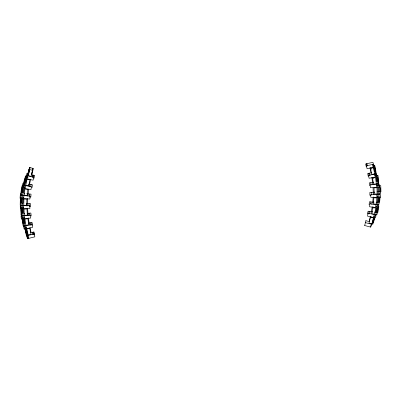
<?xml version="1.0" encoding="UTF-8"?>
<svg xmlns="http://www.w3.org/2000/svg" width="401" height="401" viewBox="0 0 401 401"><rect width="100%" height="100%" fill="white"/><g stroke="black" fill="none" stroke-linecap="round" stroke-linejoin="round"><path stroke-width="0.6" d="M20.321 198.986L20.195 205.197L26.757 205.337L26.887 199.122L23.905 199.061L23.779 205.272M20.626 203.222L20.757 197.006M21.083 205.217L21.208 199.006M21.834 197.031L21.704 203.242L22.897 203.267M22.316 205.242L22.446 199.031L23.639 199.056M23.068 203.272L23.198 197.056M27.674 198.395L27.569 203.362L26.376 203.337M371.757 194.716L371.832 192.335M373.476 194.771L373.547 192.385M377.04 194.48L376.95 197.462L370.74 197.272L370.83 194.29L380.429 194.58L380.338 197.563L377.541 197.477M378.785 197.518L378.875 194.535M379.687 194.956L379.722 193.763M20.672 195.197L20.797 193.412M20.952 198.405L21.163 195.432M22.421 195.518L22.215 198.495L23.453 198.58M23.91 195.623L23.704 198.595L29.9 199.031L30.11 196.059L20.261 195.367L20.05 198.34L21.288 198.43M27.925 196.305L28.095 193.924M29.318 196.4L29.484 194.019M373.216 196.906L372.78 201.858L373.968 201.964M376.328 204.164L376.87 197.974L373.897 197.713L373.356 203.903L378.96 204.395L379.501 198.204M377.752 204.289L378.293 198.099M379.105 196.174L378.564 202.365L377.376 202.259M379.612 202.455L380.103 196.886M21.413 188.605L20.677 194.776L27.148 195.548L27.89 189.377L24.927 189.026L24.19 195.192M21.298 192.846L22.035 186.676L24.276 186.946M21.549 194.876L22.286 188.711M22.351 192.971L23.093 186.801M22.757 195.021L23.494 188.851M28.656 189.347L28.14 193.663L26.952 193.523M369.08 204.69L369.476 201.733L374.018 202.345M370.659 203.698L370.895 201.924M371.857 204.46L372.173 202.094M376.088 204.625L375.692 207.583L369.532 206.756L369.928 203.798L378.609 204.966L378.213 207.918M377.055 207.763L377.451 204.811M378.013 205.287L378.173 204.104M21.774 188.054L22.261 185.112L31.484 186.645L30.997 189.588L23.609 188.36L24.095 185.417M22.536 185.563L22.927 183.207L24.155 183.412M22.541 188.179L23.027 185.242M24.867 188.57L25.353 185.628M28.762 185.989L29.057 184.224M29.594 186.731L29.985 184.38M30.772 186.931L31.163 184.575M31.985 187.733L32.471 184.791L28.757 184.174M372.258 206.69L371.376 211.583L372.549 211.793M373.361 208.154L373.582 206.931M374.629 214.189L375.732 208.074L372.795 207.548L371.692 213.658L376.98 214.615L378.083 208.5L376.91 208.284M375.637 212.35L376.734 206.234L375.562 206.024M375.902 214.42L377.005 208.304M377.927 206.45L376.825 212.565L374.459 212.139M377.762 212.736L378.865 206.62M24.571 178.681L23.318 184.766L28.702 185.874L29.955 179.788L27.032 179.187L25.779 185.272M23.99 182.876L25.243 176.791L28.085 177.377M23.93 184.891L25.178 178.806M24.727 183.026L25.98 176.941M24.777 185.067L26.03 178.981M25.664 183.222L26.917 177.137M29.629 184.034L30.631 179.167M367.431 214.094L368.078 211.182L372.509 212.164M368.619 213.748L369.136 211.417M369.567 213.959L370.083 211.628M373.602 217.497L374.248 214.585M374.619 217.723L375.266 214.811M375.506 215.883L375.892 214.134M25.619 177.217L26.03 175.478L33.794 177.307L33.108 180.209L27.062 178.786L27.744 175.884M25.99 176.485L26.677 173.583L27.885 173.869M25.769 178.48L26.456 175.578M26.361 178.62L27.047 175.718M32.311 176.756L32.722 175.011M32.687 177.458L33.238 175.137M33.343 177.613L33.89 175.292M33.935 178.365L34.616 175.463L31.423 174.706M369.191 221.192L370.399 216.37M370.659 217.718L370.96 216.51M371.882 223.918L373.391 217.888L370.499 217.167L368.99 223.192L372.88 224.169L374.389 218.139M372.644 222.059L374.153 216.029M372.424 224.054L373.933 218.024M373.151 222.184L374.359 217.362M373.547 222.284L374.755 217.462M28.947 169.382L27.413 175.402L31.143 176.355L32.681 170.335L29.794 169.598L28.255 175.618M27.995 173.498L29.534 167.478L33.353 168.455L31.819 174.475M27.624 175.458L29.158 169.438M28.25 173.563L29.784 167.543M27.91 175.528L29.448 169.508M28.571 173.648L30.11 167.628M32.215 170.089L32.676 168.28M31.458 174.385L32.997 168.365M364.669 225.527L365.912 220.715M370.659 227.086L371.597 223.427L370.684 227.091L364.619 225.512M30.366 232.826L33.985 231.933L34.697 234.831M373.02 165.808L374.77 165.458L375.983 171.553M28.316 223.202L32.065 222.475L32.631 225.402M371.807 172.751L367.727 173.443L368.228 176.38M374.729 175.733L377.942 175.307L378.755 181.468M373.682 182.134L372.499 182.29L371.847 177.362M27.032 213.462L30.857 213.021L31.198 215.984M373.577 182.515L369.246 182.886L369.496 185.858M24.777 213.307L23.584 213.392L23.148 207.197M376.629 185.758L380.76 185.633L380.95 191.843L379.757 191.879M377.547 187.718L378.739 187.683L378.93 193.894M379.035 187.673L380.228 187.638L380.414 193.848L374.188 194.039L374.003 187.828L376.98 187.738L377.171 193.944M374.399 192.044L373.206 192.079L373.07 187.733M376.82 191.969L378.013 191.934L377.822 185.723M378.464 191.919L379.657 191.884L379.466 185.673M26.546 203.658L30.496 203.553L30.576 206.53L29.333 206.565M23.564 208.705L20.331 208.791L20.25 205.813L29.824 205.558L29.905 208.54L23.694 208.705L23.614 205.723M374.313 192.41L369.922 192.274L369.832 195.257L371.075 195.292M26.852 193.838L31.032 194.129L30.822 197.107L29.584 197.016M376.584 195.954L377.772 196.059L377.231 202.249L376.043 202.144M25.614 187.107L24.426 186.961L23.689 193.132L24.877 193.272M365.857 220.7L369.522 221.653M365.371 222.625L371.436 224.204M33.383 232.084L34.095 234.981M32.842 232.219L33.413 234.535M32.416 232.319L32.987 234.64M28.125 235.427L28.837 238.324M27.544 235.567L28.255 238.465M27.052 235.693L27.769 238.585M26.666 234.966L27.098 236.705M374.178 166.54L373.657 164.209L366.424 165.834L367.08 168.746L373.141 167.382L372.489 164.475M373.622 165.237L372.97 162.325L365.657 163.969L366.308 166.881M373.12 164.33L373.777 167.242M366.905 163.688L367.431 166.019M366.313 163.824L366.709 165.568M29.96 227.492L31.042 232.344M28.175 235.016L26.822 228.956L29.734 228.304L31.083 234.369L26.356 235.422L25.007 229.357M26.01 227.096L27.363 233.161M26.085 229.116L27.433 235.181M25.318 227.252L26.672 233.317M25.458 229.257L26.807 235.322M25.042 228.585L26.125 233.437M374.895 167.463L376.108 173.553L371.742 174.425L370.524 168.335L373.446 167.748L374.664 173.844M374.193 165.573L375.406 171.668M374.228 167.593L375.446 173.688M373.461 165.718L374.679 171.813M370.78 167.523L371.146 169.347M369.968 167.683L370.94 172.56M31.098 222.665L31.549 225.006M30.22 222.831L30.677 225.177M29.534 222.966L29.985 225.307M25.854 225.703L26.416 228.63M24.917 225.883L25.484 228.811M24.125 226.034L24.692 228.961M23.659 225.317L23.885 226.485M376.9 176.33L376.499 173.974L368.574 175.317L369.07 178.255L375.196 177.222L374.699 174.28M375.782 172.079L376.178 174.435M375.677 174.114L376.173 177.057M369.657 173.117L370.053 175.468M368.745 173.272L369.141 175.623M28.356 217.843L29.128 222.75M25.89 225.272L24.927 219.136L27.869 218.67L28.837 224.811L23.093 225.713L22.125 219.578M24.03 217.262L24.997 223.402M23.784 219.317L24.752 225.452M22.967 217.432L23.93 223.568M22.822 219.467L23.784 225.603M22.125 217.563L23.093 223.703M377.792 177.337L378.599 183.493L373.396 184.179L372.589 178.019L375.547 177.628L376.354 183.788M377.045 175.427L377.857 181.588M376.76 177.473L377.572 183.628M375.907 175.578L376.719 181.738M373.115 177.197L373.276 178.43M29.504 213.177L29.774 215.548M28.281 213.317L28.556 215.688M27.318 213.427L27.594 215.798M24.225 215.788L24.566 218.751M22.922 215.939L23.263 218.901M21.814 216.064L22.155 219.026M21.148 214.139L21.418 216.51M379.406 187.006L379.156 184.034L370.203 184.801L370.454 187.768L376.644 187.242L376.394 184.27M378.389 182.104L378.594 184.48M377.887 184.144L378.143 187.117M372.198 182.635L372.354 184.415M370.8 182.751L371.005 185.132M27.574 208.129L27.925 213.086M24.396 215.327L23.96 209.132L26.937 208.921L27.373 215.116L21.178 215.558L20.742 209.357M22.646 209.222L23.088 215.422M21.92 207.282L22.356 213.477M21.539 209.302L21.975 215.497M20.952 207.352L21.393 213.548M29.072 203.588L29.133 205.974M27.789 203.623L27.849 206.009M26.777 203.648L26.842 206.034M22.245 205.758L22.326 208.741M21.083 205.788L21.163 208.771M20.596 205.006L20.646 206.796M368.183 213.242L367.537 216.154L375.481 217.913L376.123 215.001L368.183 213.242M34.155 233.938L26.702 235.778L27.418 238.675L34.867 236.836L34.155 233.938M31.955 224.525L23.559 226.144L24.125 229.071L32.516 227.452L31.955 224.525M30.401 215.076L21.022 216.154L21.363 219.116L30.742 218.039L30.401 215.076"/></g></svg>
